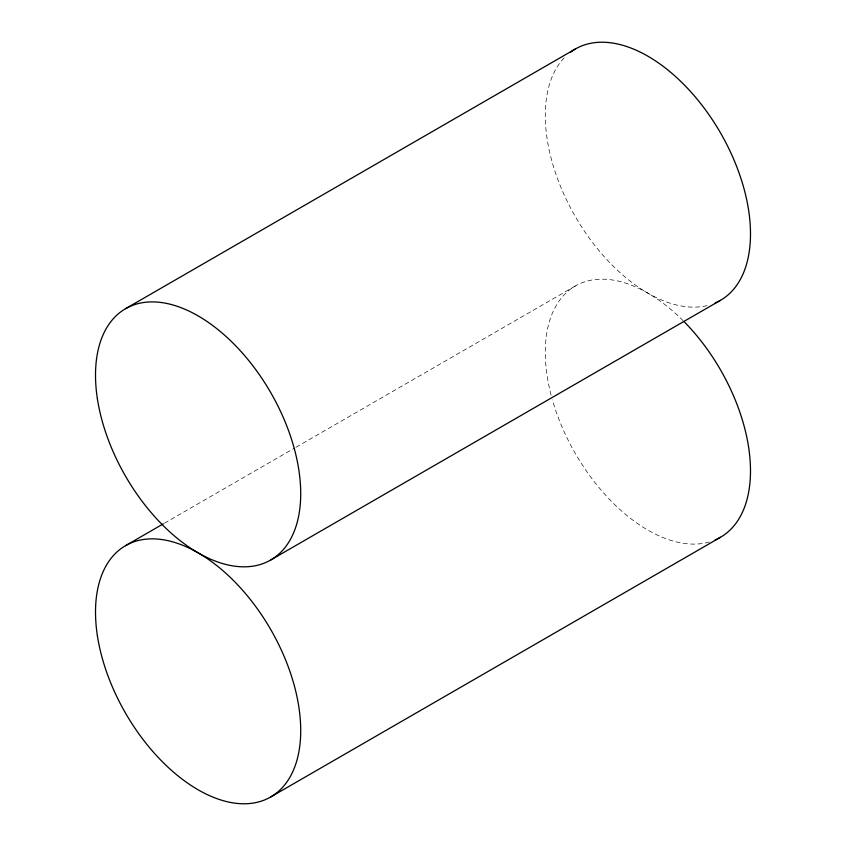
<?xml version="1.0" encoding="UTF-8"?>
<svg xmlns="http://www.w3.org/2000/svg" width="846" height="846" viewBox="0 0 846 846"><rect width="100%" height="100%" fill="white"/><g stroke="black" fill="none" stroke-linecap="round" stroke-linejoin="round"><path stroke-width="0.63" stroke-dasharray="4.23 3.17" d="M164.473 523.188L294.937 447.862M296.079 447.196L575.333 285.98M709.382 541.99A145.11 83.775 60 0 1 552.406 399.894M551.127 395.198A145.11 83.775 60 0 1 575.661 285.789A145.11 83.775 60 0 1 682.891 320.475M707.013 305.649A145.11 83.775 60 0 1 574.815 215.677A145.11 83.775 60 0 1 564.885 57.116"/><path stroke-width="1.27" d="M125.557 308.695L575.333 49.015M125.557 545.649L163.32 523.843M270.667 560.02L720.443 300.351M270.667 796.985L720.443 537.305M683.748 321.332A145.11 83.775 60 0 1 715.082 539.97M570.341 52.325A145.11 83.775 60 0 1 720.443 132.79A145.11 83.775 60 0 1 715.082 303.016M97.364 635.568A145.11 83.775 60 0 0 265.306 799.65A145.11 83.775 60 0 0 231.667 578.727A145.11 83.775 60 0 0 97.364 635.568M97.364 398.614A145.11 83.775 60 0 0 265.306 562.696A145.11 83.775 60 0 0 231.667 341.773A145.11 83.775 60 0 0 97.364 398.614"/></g></svg>
